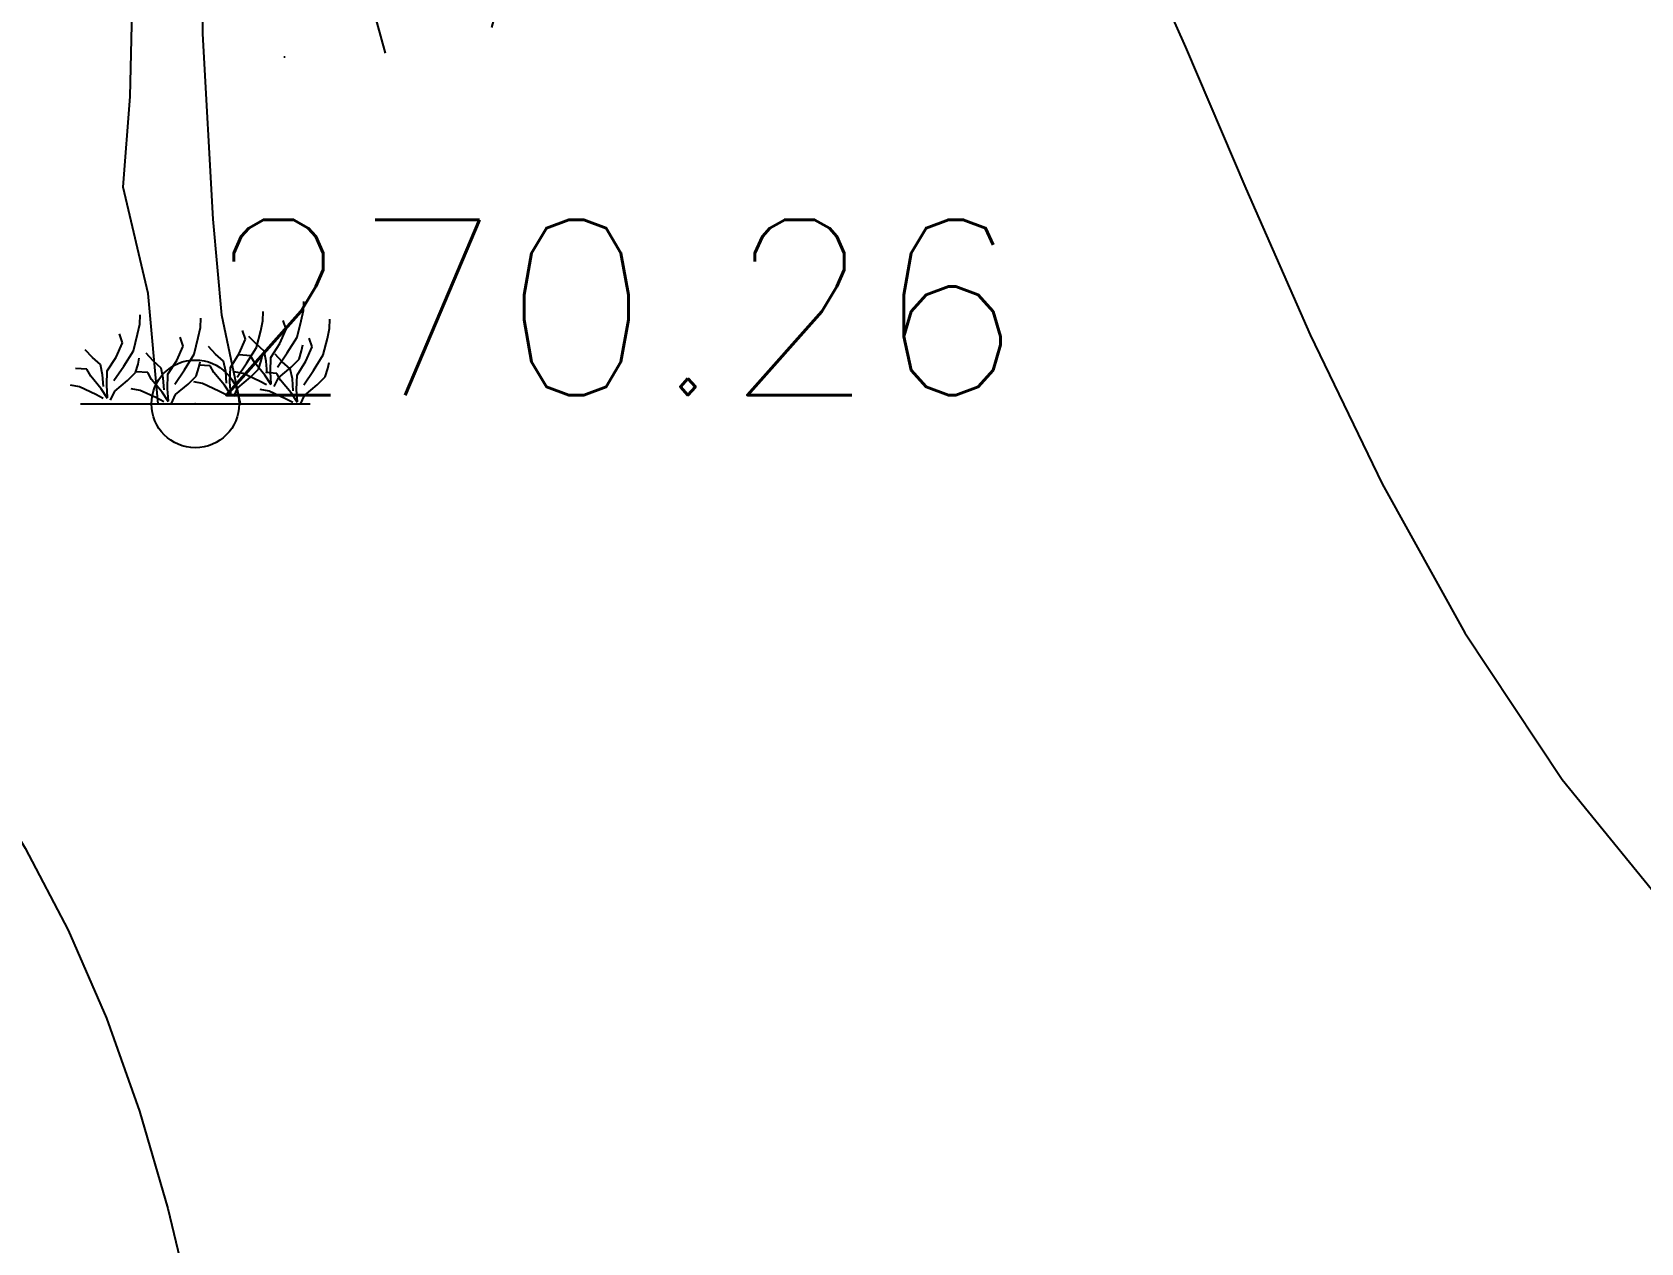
# Model space of a CAD drawing. Header units: millimetres. Extents: x 524954 to 526204, y 9523489 to 9524010.
# Drawn here: x 525406.46 to 525415.63, y 9523582.74 to 9523589.64 of the extents above; entities that cross this region are included whole.
import ezdxf

# ---------------------------------------------------------------- set-up
doc = ezdxf.new("R2010")
doc.units = ezdxf.units.MM
doc.header["$PDMODE"] = 32
doc.header["$PDSIZE"] = 0.5
doc.linetypes.add('ACAD_ISO12W100', pattern=[21, 12, -3, 0, -3, 0, -3])
doc.linetypes.add('CACHE2', pattern=[4.7625, 3.175, -1.5875])
for name, color, linetype in [('Arbre', 34, 'ACAD_ISO12W100'), ('CN_01_00', 3, 'Continuous'), ('CN_10_00', 1, 'Continuous'), ('TopoAlt', 3, 'Continuous'), ('TOPOJIS', 7, 'Continuous'), ('Végétation_Plantation', 70, 'Continuous')]:
    doc.layers.add(name, color=color, linetype=linetype)
doc.styles.add('Simplex 1.0', font='Simplex.shx', dxfattribs={"width": 0.99, "height": 1})

# ---------------------------------------------------------------- blocks, each defined once
blk = doc.blocks.new('TCPOINT M')
at = {"color": 0}
blk.add_point((0, 0), dxfattribs=at)
at = {"layer": 'TopoAlt', "style": 'Simplex 1.0', "width": 0.99}
blk.add_attdef('ALT', (0.15, 0.15), '', height=1, dxfattribs=at)
blk = doc.blocks.new('v088')
at = {"linetype": 'Continuous'}
for p, q in [((0.0429, 2.1085), (0.0445, 2.6247)), ((-0.3726, 1.7516), (-0.3518, 2.5418)), ((0.1022, 1.0525), (0.0429, 2.1085)), ((-0.4115, 1.2346), (-0.3726, 1.7516)), ((-0.2683, 0.6281), (-0.4115, 1.2346)), ((0.151, 0.5063), (0.1022, 1.0525)), ((-0.2127, 0), (-0.2683, 0.6281)), ((0.2565, 0), (0.151, 0.5063)), ((-0.6539, 0), (0.6539, 0))]:
    blk.add_line(p, q, dxfattribs=at)
at = {"color": 3, "linetype": 'Continuous'}
for p, q in [((0.6155, 0.5313), (0.6179, 0.5842)), ((-0.3173, 0.4544), (-0.3149, 0.5073)), ((0.0288, 0.4351), (0.0313, 0.488)), ((0.3726, 0.4159), (0.3847, 0.4736)), ((0.3847, 0.4736), (0.3871, 0.5265)), ((0.5169, 0.4255), (0.5001, 0.476)), ((0.5794, 0.3798), (0.6034, 0.4736)), ((0.6034, 0.4736), (0.6155, 0.5313)), ((0.7645, 0.4303), (0.7669, 0.4832)), ((-0.4159, 0.3486), (-0.4327, 0.3991)), ((-0.3534, 0.3029), (-0.3294, 0.3967)), ((-0.3294, 0.3967), (-0.3173, 0.4544)), ((-0.0697, 0.3294), (-0.0865, 0.3798)), ((-0.0072, 0.2837), (0.0168, 0.3774)), ((0.0168, 0.3774), (0.0288, 0.4351)), ((0.25, 0.2861), (0.2861, 0.3678)), ((0.2861, 0.3678), (0.2693, 0.4183)), ((0.3462, 0.3414), (0.3053, 0.3847)), ((0.3486, 0.3221), (0.3726, 0.4159)), ((0.4808, 0.3438), (0.5169, 0.4255)), ((0.5241, 0.2909), (0.5794, 0.3798)), ((0.6659, 0.3246), (0.6491, 0.375)), ((0.7285, 0.2789), (0.7525, 0.3726)), ((0.7525, 0.3726), (0.7645, 0.4303)), ((-0.5866, 0.2645), (-0.6275, 0.3077)), ((-0.452, 0.2669), (-0.4159, 0.3486)), ((-0.4087, 0.214), (-0.3534, 0.3029)), ((-0.2404, 0.2452), (-0.2813, 0.2885)), ((-0.1058, 0.2476), (-0.0697, 0.3294)), ((-0.0625, 0.1947), (-0.0072, 0.2837)), ((0.1154, 0.2837), (0.0745, 0.327)), ((0.1611, 0.2428), (0.1154, 0.2837)), ((0.1995, 0.2068), (0.25, 0.2861)), ((0.3149, 0.2741), (0.25, 0.2789)), ((0.2933, 0.2332), (0.3486, 0.3221)), ((0.3919, 0.3005), (0.3462, 0.3414)), ((0.375, 0.2452), (0.3823, 0.2789)), ((0.4039, 0.2428), (0.3919, 0.3005)), ((0.4303, 0.2645), (0.4808, 0.3438)), ((0.4953, 0.2404), (0.4544, 0.2837)), ((0.4688, 0.2092), (0.5241, 0.2909)), ((0.5914, 0.2548), (0.6058, 0.3029)), ((0.6058, 0.3029), (0.6131, 0.3366)), ((0.6299, 0.2428), (0.6659, 0.3246)), ((0.6732, 0.1899), (0.7285, 0.2789)), ((-0.6179, 0.1971), (-0.6828, 0.2019)), ((-0.5962, 0.1587), (-0.6179, 0.1971)), ((-0.5409, 0.2236), (-0.5866, 0.2645)), ((-0.5289, 0.1659), (-0.5409, 0.2236)), ((-0.5049, 0.1058), (-0.5025, 0.1875)), ((-0.5025, 0.1875), (-0.452, 0.2669)), ((-0.464, 0.1322), (-0.4087, 0.214)), ((-0.3414, 0.1779), (-0.327, 0.226)), ((-0.327, 0.226), (-0.3197, 0.2596)), ((-0.1947, 0.2043), (-0.2404, 0.2452)), ((-0.1827, 0.1467), (-0.1947, 0.2043)), ((-0.1563, 0.1683), (-0.1058, 0.2476)), ((-0.1178, 0.113), (-0.0625, 0.1947)), ((0.0048, 0.1587), (0.0192, 0.2068)), ((0.0192, 0.2068), (0.0264, 0.2404)), ((0.0841, 0.2164), (0.0192, 0.2212)), ((0.1058, 0.1779), (0.0841, 0.2164)), ((0.1731, 0.1851), (0.1611, 0.2428)), ((0.1779, 0.1178), (0.1731, 0.1851)), ((0.1971, 0.125), (0.1995, 0.2068)), ((0.238, 0.1515), (0.2933, 0.2332)), ((0.3366, 0.2356), (0.3149, 0.2741)), ((0.3149, 0.1515), (0.3606, 0.1971)), ((0.3967, 0.1635), (0.3366, 0.2356)), ((0.3606, 0.1971), (0.375, 0.2452)), ((0.4087, 0.1755), (0.4039, 0.2428)), ((0.4279, 0.1827), (0.4303, 0.2645)), ((0.4736, 0.1491), (0.5457, 0.2092)), ((0.5409, 0.1995), (0.4953, 0.2404)), ((0.5529, 0.1418), (0.5409, 0.1995)), ((0.5457, 0.2092), (0.5914, 0.2548)), ((0.5794, 0.1635), (0.6299, 0.2428)), ((0.6179, 0.1082), (0.6732, 0.1899)), ((0.7405, 0.1539), (0.7549, 0.2019)), ((0.7549, 0.2019), (0.7621, 0.2356)), ((-0.6611, 0.0962), (-0.7116, 0.1058)), ((-0.5674, 0.0529), (-0.6611, 0.0962)), ((-0.5361, 0.0865), (-0.5962, 0.1587)), ((-0.5241, 0.0986), (-0.5289, 0.1659)), ((-0.5001, 0.0361), (-0.5049, 0.1058)), ((-0.4592, 0.0721), (-0.3871, 0.1322)), ((-0.3871, 0.1322), (-0.3414, 0.1779)), ((-0.2717, 0.1779), (-0.3366, 0.1827)), ((-0.25, 0.1394), (-0.2717, 0.1779)), ((-0.1899, 0.0673), (-0.25, 0.1394)), ((-0.1779, 0.0793), (-0.1827, 0.1467)), ((-0.1587, 0.0865), (-0.1563, 0.1683)), ((-0.113, 0.0529), (-0.0409, 0.113)), ((-0.0409, 0.113), (0.0048, 0.1587)), ((0.0409, 0.1154), (-0.0096, 0.125)), ((0.1346, 0.0721), (0.0409, 0.1154)), ((0.1659, 0.1058), (0.1058, 0.1779)), ((0.2019, 0.0505), (0.1659, 0.1058)), ((0.2019, 0.0553), (0.1971, 0.125)), ((0.2717, 0.1731), (0.2212, 0.1827)), ((0.2428, 0.0914), (0.3149, 0.1515)), ((0.3654, 0.1298), (0.2717, 0.1731)), ((0.4063, 0.1082), (0.3654, 0.1298)), ((0.4327, 0.1082), (0.3967, 0.1635)), ((0.464, 0.1731), (0.3991, 0.1779)), ((0.4327, 0.113), (0.4279, 0.1827)), ((0.4496, 0.0986), (0.4736, 0.1491)), ((0.4856, 0.1346), (0.464, 0.1731)), ((0.5457, 0.0625), (0.4856, 0.1346)), ((0.5578, 0.0745), (0.5529, 0.1418)), ((0.577, 0.0817), (0.5794, 0.1635)), ((0.6227, 0.0481), (0.6948, 0.1082)), ((0.6948, 0.1082), (0.7405, 0.1539)), ((-0.5265, 0.0313), (-0.5674, 0.0529)), ((-0.5001, 0.0313), (-0.5361, 0.0865)), ((-0.4832, 0.0216), (-0.4592, 0.0721)), ((-0.3149, 0.0769), (-0.3654, 0.0865)), ((-0.2212, 0.0337), (-0.3149, 0.0769)), ((-0.1803, 0.012), (-0.2212, 0.0337)), ((-0.1539, 0.012), (-0.1899, 0.0673)), ((-0.1539, 0.0168), (-0.1587, 0.0865)), ((-0.137, 0.0024), (-0.113, 0.0529)), ((0.1755, 0.0505), (0.1346, 0.0721)), ((0.2188, 0.0409), (0.2428, 0.0914)), ((0.4207, 0.0721), (0.3702, 0.0817)), ((0.5145, 0.0288), (0.4207, 0.0721)), ((0.5554, 0.0072), (0.5145, 0.0288)), ((0.5818, 0.0072), (0.5457, 0.0625)), ((0.5818, 0.012), (0.577, 0.0817)), ((0.5986, -0.0024), (0.6227, 0.0481))]:
    blk.add_line(p, q, dxfattribs=at)

msp = doc.modelspace()

# ---------------------------------------------------------------- hatches: boundary and pattern name
at = {"layer": 'Végétation_Plantation', "linetype": 'CACHE2', "ltscale": 0.5}
h = msp.add_hatch(dxfattribs=at)
h.set_pattern_fill('BROUSS', color=256, scale=1.5, style=0)
h.set_pattern_definition([(74.475889, (0, 0), (-3.750000001, 13.500000005), [2.25, -11.761156275]), (74.475889, (3.75, 4.5), (-3.750000001, 13.500000005), [2.25, -11.761156275]), (74.475889, (7.5, 9), (-3.750000001, 13.500000005), [2.25, -11.761156275]), (105.524111, (0, 0), (-7.500000003, 4e-10), [1.5, -12.511156275]), (105.524111, (3.75, 4.5), (-7.500000003, 4e-10), [1.5, -12.511156275]), (105.524111, (7.5, 9), (-7.500000003, 4e-10), [1.5, -12.511156275]), (0, (0.453, 0.484), (3.75, 4.5), [0, -7.5]), (0, (1.468, 1.072), (3.75, 4.5), [0, -7.5]), (0, (1.1713, 1.8804), (3.75, 4.5), [0, -7.5]), (0, (2.327, 1.9907), (3.75, 4.5), [0, -7.5]), (0, (1.64, 3.7912), (3.75, 4.5), [0, -7.5]), (0, (0.3684, 2.1545), (3.75, 4.5), [0, -7.5]), (0, (0.281, 2.4684), (3.75, 4.5), [0, -7.5]), (0, (0.0314, 3.7912), (3.75, 4.5), [0, -7.5]), (0, (-0.7807, 0.2634), (3.75, 4.5), [0, -7.5]), (0, (-0.8588, 0.9984), (3.75, 4.5), [0, -7.5]), (0, (-1.468, 0.19), (3.75, 4.5), [0, -7.5]), (0, (-1.624, 1.2924), (3.75, 4.5), [0, -7.5]), (0, (-1.1242, 1.9905), (3.75, 4.5), [0, -7.5]), (0, (-1.3274, 2.6888), (3.75, 4.5), [0, -7.5]), (0, (-1.9207, 3.5707), (3.75, 4.5), [0, -7.5]), (0, (-0.406, 2.9085), (3.75, 4.5), [0, -7.5]), (0, (-2.53, 2.064), (3.75, 4.5), [0, -7.5]), (0, (-2.7485, 0.6675), (3.75, 4.5), [0, -7.5]), (0, (-1.1235, -0.4347), (3.75, 4.5), [0, -7.5]), (0, (-0.156, -0.7287), (3.75, 4.5), [0, -7.5]), (0, (-0.812, -1.537), (3.75, 4.5), [0, -7.5]), (0, (1.5774, -1.4635), (3.75, 4.5), [0, -7.5]), (0, (0.5466, -0.3245), (3.75, 4.5), [0, -7.5]), (0, (1.468, -0.104), (3.75, 4.5), [0, -7.5])])
h.paths.add_polyline_path([(525377.673, 9523660.945), (525407.8662, 9523647.4366), (525404.193, 9523635.3267), (525403.4762, 9523627.0069), (525405.9874, 9523619.7366), (525406.7471, 9523612.8859), (525407.1768, 9523604.4477), (525411.0572, 9523590.1521), (525390.6457, 9523585.1843), (525385.798, 9523596.139), (525380.1791, 9523608.044), (525379.5413, 9523623.3297), (525380.9446, 9523632.6815), (525378.138, 9523643.5088), (525376.0967, 9523653.9823)])

# ---------------------------------------------------------------- linework, layer by layer
at = {"layer": 'CN_01_00', "elevation": 271, "flags": 128}
msp.add_lwpolyline([(525412.6907, 9523590.3202), (525413.0321, 9523589.5565), (525413.3762, 9523588.7509), (525413.7429, 9523587.917), (525414.1523, 9523587.0687), (525414.6245, 9523586.2196), (525415.1794, 9523585.3835), (525415.8372, 9523584.574)], dxfattribs=at)
at = {"layer": 'CN_10_00', "elevation": 270, "flags": 128}
msp.add_lwpolyline([(525403.9286, 9523589.6562), (525404.123, 9523589.3218), (525404.2606, 9523589.0058), (525404.3596, 9523588.7034), (525404.4376, 9523588.4097), (525404.5127, 9523588.1199), (525404.6029, 9523587.8293), (525404.726, 9523587.5329), (525404.8953, 9523587.2263), (525405.1055, 9523586.906), (525405.3465, 9523586.569), (525405.6083, 9523586.2121), (525405.881, 9523585.8322), (525406.1544, 9523585.4262), (525406.4185, 9523584.991), (525406.6634, 9523584.5234), (525406.8808, 9523584.0219), (525407.0699, 9523583.4912), (525407.2316, 9523582.9374), (525407.367, 9523582.3667)], dxfattribs=at)

# ---------------------------------------------------------------- block references
at = {"layer": 'Arbre'}
msp.add_blockref('v088', (525407.388, 9523587.524), dxfattribs=at)
at = {"layer": 'TOPOJIS'}
ref = msp.add_blockref('TCPOINT M', (525407.3876, 9523587.5238, 270.26), dxfattribs=at)
ref.add_attrib('ALT', '270.26', (525407.4376, 9523587.5738, 270.26), dxfattribs={"layer": 'TopoAlt', "height": 1, "style": 'Simplex 1.0', "width": 0.99})

doc.saveas('drawing.dxf')
